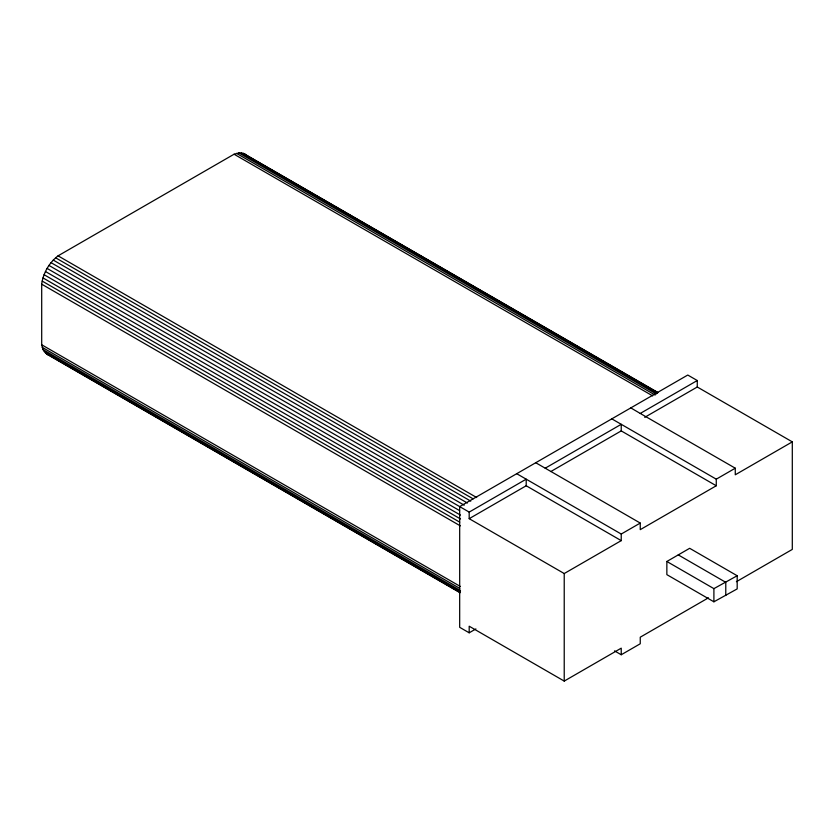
<?xml version="1.0" encoding="UTF-8"?>
<svg xmlns="http://www.w3.org/2000/svg" width="834" height="834" viewBox="0 0 834 834"><rect width="100%" height="100%" fill="white"/><g stroke="black" fill="none" stroke-linecap="round" stroke-linejoin="round"><path stroke-width="1.25" d="M460.087 592.745L47.1 354.314L42.982 349.571L41.7 344.776L41.7 284.185C43.149 273.104 49.196 262.637 58.067 255.84L234.083 154.217L238.878 152.935L243.174 153.31L658.026 392.564M736.401 581.684L792.3 549.408L792.3 441.864L697.266 386.997L697.266 380.523L687.769 375.039L459.68 506.603L459.68 627.314L469.188 632.808L475.891 628.93M47.1 268.412L469.188 512.097L526.202 479.175L526.202 485.763L621.236 540.63L621.236 534.041L516.705 473.691M545.217 468.197L621.236 424.308L621.236 430.897L716.27 485.763L716.27 479.175L611.739 418.824M630.744 407.847L640.251 413.445L697.266 380.523M469.188 512.097L469.188 518.675L526.202 485.763M550.805 471.554L621.236 430.897M644.724 417.334L697.266 386.997M621.236 534.041L640.251 523.064L640.251 529.653L716.27 485.763M716.27 479.175L735.275 468.197L735.275 474.786L792.3 441.864M469.188 518.675L564.222 573.542L621.236 540.63M666.856 561.48L689.666 548.303L737.183 575.741L737.183 588.908L713.904 601.804L666.856 574.647L666.856 561.48L713.904 588.637L737.183 575.741M469.188 632.808L469.188 626.219L564.222 681.086L621.236 648.164L621.236 654.753L614.533 650.874M708.452 597.822L640.251 637.197L640.251 643.775L621.236 654.753M47.1 354.314L48.977 355.128M243.174 153.31L657.411 392.47M241.109 152.914L657.473 393.304M238.878 152.935L656.368 393.971M236.522 153.373L655.149 395.055M234.083 154.217L652.709 395.9M640.251 413.445L735.275 468.197M535.709 462.714L640.251 523.064M678.261 554.891L725.778 582.33L725.778 595.497M58.067 255.84L476.683 497.533M55.628 257.81L473.118 498.847M53.272 260.093L470.762 501.13M51.041 262.647L467.405 503.038M48.977 265.431L464.215 505.175M45.463 271.509L459.576 510.596M44.087 274.699L460.451 515.089M42.982 277.91L460.483 518.946M42.19 281.089L459.68 522.126M41.7 284.185L460.326 525.868M41.7 344.776L460.326 586.469M42.19 347.319L459.68 588.356M42.982 349.571L460.483 590.608M44.087 351.51L460.451 591.9M45.463 353.105L459.701 592.255M245.04 154.134L246.687 155.343M713.904 588.637L713.904 601.804M564.222 573.542L564.222 681.086"/></g></svg>
